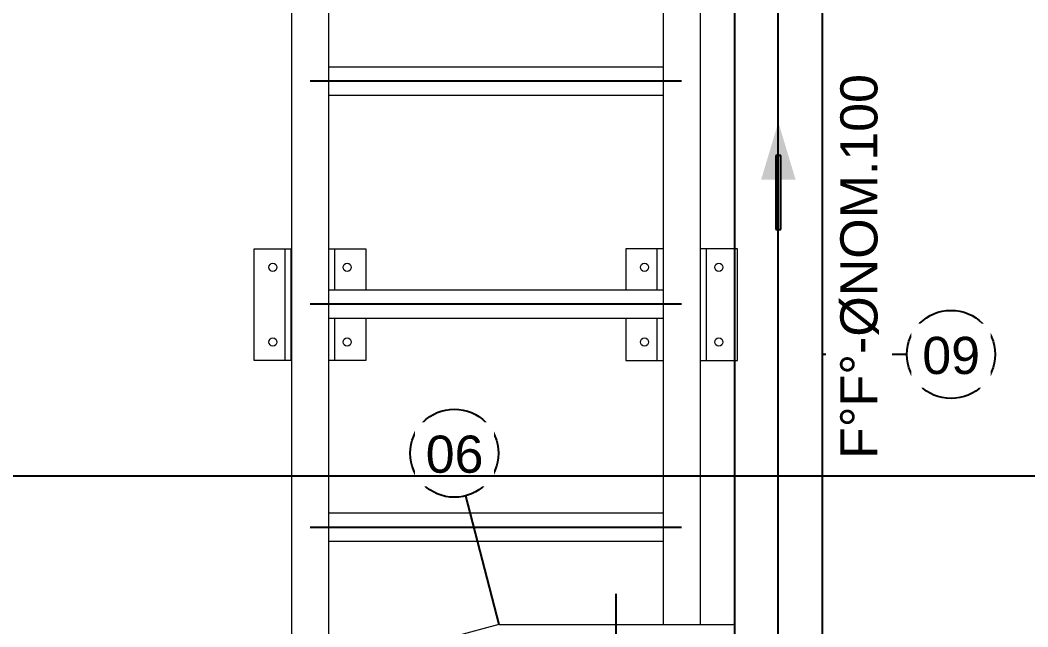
# Model space of a CAD drawing. Extents: x -160 to 364724, y -100 to 7353297.
# Drawn here: x 360236.653 to 360237.48, y 7349088.075 to 7349088.573 of the extents above; entities that cross this region are included whole.
import ezdxf
from ezdxf.enums import TextEntityAlignment as Align

# ---------------------------------------------------------------- set-up
doc = ezdxf.new("R2010")
doc.units = 0
doc.header["$LTSCALE"] = 5
for name, pattern in [('________________', [0]), ('HIDDEN', [0.375, 0.25, -0.125]), ('SGC_DASHDOT', [1, 0.5, -0.25, 0, -0.25])]:
    doc.linetypes.add(name, pattern=pattern)
for name, color, linetype in [('BOLA LM', 1, 'Continuous'), ('BOMBA', 1, 'Continuous'), ('PS_PERFIL_GRADE', 8, 'Continuous'), ('SANC_TEXTO', 2, 'Continuous'), ('SGC-Eixos', 253, 'SGC_DASHDOT'), ('SGC-Tubos (Desenho Bifilar)', 3, 'Continuous')]:
    doc.layers.add(name, color=color, linetype=linetype)
doc.layers.add('ESCADA', color=2, linetype='Continuous', lineweight=20)
doc.styles.add('R-80', font='arial.ttf')

# ---------------------------------------------------------------- blocks, each defined once
blk = doc.blocks.new('A$C06EB255A')
at = {"linetype": 'HIDDEN', "ltscale": 40}
for points in [[(1.605, 0.793), (1.709, 0.551), (5.407, 2.04), (5.303, 2.281)], [(2.517, 2.011), (0, 0), (3.209, 0.293)]]:
    blk.add_hatch(color=256, dxfattribs=at).paths.add_polyline_path(points)
blk.add_lwpolyline([(5.407, 2.04), (1.709, 0.551), (1.605, 0.793), (5.303, 2.281), (5.407, 2.04)], dxfattribs=at)

msp = doc.modelspace()

# ---------------------------------------------------------------- linework, layer by layer
at = {"layer": 'BOLA LM'}
for p, q in [((360237.38101, 7349088.29851), (360237.31145, 7349088.29851)), ((360237.01874, 7349088.1825), (360237.04622, 7349088.07693))]:
    msp.add_line(p, q, dxfattribs=at)
for centre in [(360237.41717, 7349088.29851), (360237.00963, 7349088.2175)]:
    msp.add_circle(centre, 0.03617, dxfattribs=at)
at = {"layer": 'BOMBA', "linetype": '________________', "lineweight": 9}
for p, q in [((360237.04622, 7349088.07693), (360237.00963, 7349088.06713)), ((360237.04622, 7349088.07693), (360237.23829, 7349088.07693)), ((360237.23949, 7349088.07661), (360237.23829, 7349088.07693))]:
    msp.add_line(p, q, dxfattribs=at)
at = {"layer": 'ESCADA'}
for p, q in [((360236.87599, 7349089.4982), (360236.87599, 7349087.65881)), ((360236.90647, 7349089.4982), (360236.90647, 7349087.64975)), ((360237.18087, 7349089.4982), (360237.18087, 7349088.07693)), ((360237.21136, 7349089.4982), (360237.21136, 7349088.07693)), ((360237.18087, 7349088.53415), (360236.90647, 7349088.53415)), ((360237.18087, 7349088.51097), (360236.90647, 7349088.51097)), ((360236.8455, 7349088.38506), (360236.87599, 7349088.38506)), ((360236.8455, 7349088.29359), (360236.8455, 7349088.38506)), ((360236.8708, 7349088.29359), (360236.8708, 7349088.38506)), ((360236.87568, 7349088.29359), (360236.87568, 7349088.38506)), ((360236.90647, 7349088.38506), (360236.93696, 7349088.38506)), ((360236.91166, 7349088.35121), (360236.91166, 7349088.38506)), ((360236.93696, 7349088.38506), (360236.93696, 7349088.35121)), ((360237.18087, 7349088.38506), (360237.15038, 7349088.38506)), ((360237.15038, 7349088.38506), (360237.15038, 7349088.35121)), ((360237.17599, 7349088.35121), (360237.17599, 7349088.38506)), ((360237.24185, 7349088.38506), (360237.21136, 7349088.38506)), ((360237.21167, 7349088.29359), (360237.21167, 7349088.38506)), ((360237.21654, 7349088.29359), (360237.21654, 7349088.38506)), ((360237.24185, 7349088.29359), (360237.24185, 7349088.38506)), ((360237.18087, 7349088.35121), (360236.90647, 7349088.35121)), ((360237.18087, 7349088.32804), (360236.90647, 7349088.32804)), ((360236.91166, 7349088.29359), (360236.91166, 7349088.32804)), ((360236.93696, 7349088.32804), (360236.93696, 7349088.29359)), ((360237.15038, 7349088.32804), (360237.15038, 7349088.29359)), ((360237.17599, 7349088.29359), (360237.17599, 7349088.32804)), ((360236.87599, 7349088.29359), (360236.8455, 7349088.29359)), ((360236.93696, 7349088.29359), (360236.90647, 7349088.29359)), ((360237.15038, 7349088.29359), (360237.18087, 7349088.29359)), ((360237.21136, 7349088.29359), (360237.24185, 7349088.29359)), ((360237.18087, 7349088.16828), (360236.90647, 7349088.16828)), ((360237.18087, 7349088.14511), (360236.90647, 7349088.14511))]:
    msp.add_line(p, q, dxfattribs=at)
for centre in [(360236.86074, 7349088.36997), (360236.92172, 7349088.36997), (360237.16563, 7349088.36997), (360237.22661, 7349088.36997), (360236.86074, 7349088.30868), (360236.92172, 7349088.30868), (360237.16563, 7349088.30868), (360237.22661, 7349088.30868)]:
    msp.add_circle(centre, 0.00335, dxfattribs=at)
at = {"layer": 'SGC-Eixos', "ltscale": 2}
for p, q in [((360237.27539, 7349087.09937), (360237.27539, 7349088.97432)), ((360237.14225, 7349088.10215), (360237.14225, 7349087.2508))]:
    msp.add_line(p, q, dxfattribs=at)
at = {"layer": 'SGC-Eixos'}
for p, q in [((360237.19612, 7349088.52256), (360236.89123, 7349088.52256)), ((360237.19612, 7349088.33963), (360236.89123, 7349088.33963)), ((360237.19612, 7349088.1567), (360236.89123, 7349088.1567))]:
    msp.add_line(p, q, dxfattribs=at)
at = {"layer": 'SGC-Tubos (Desenho Bifilar)'}
for p, q in [((360237.23949, 7349088.85298), (360237.23949, 7349087.96634)), ((360237.31145, 7349088.85298), (360237.31145, 7349087.96634))]:
    msp.add_line(p, q, dxfattribs=at)

# ---------------------------------------------------------------- block references
at = {"ltscale": 0.7, "xscale": -0.01524436582492819, "yscale": 0.01524436582492818, "zscale": 0.007622182912464091, "rotation": 111.9028744596876}
msp.add_blockref('A$C06EB255A', (360237.27549, 7349088.48899), dxfattribs=at)

# ---------------------------------------------------------------- next in the draw order: wipeouts: each hides what was drawn before it
for points in [[(360237.3687, 7349088.20564), (360237.3687, 7349088.53714), (360237.31452, 7349088.53714), (360237.31452, 7349088.20564)], [(360237.38469, 7349088.27128), (360237.44977, 7349088.27128), (360237.44977, 7349088.32376), (360237.38469, 7349088.32376)], [(360236.97722, 7349088.19028), (360237.04222, 7349088.19028), (360237.04222, 7349088.24275), (360236.97722, 7349088.24275)]]:
    msp.add_wipeout(points).dxf.layer = 'SANC_TEXTO'

# ---------------------------------------------------------------- next in the draw order: linework, layer by layer
at = {"layer": 'PS_PERFIL_GRADE', "linetype": 'Continuous'}
msp.add_line((359967.55779, 7349088.19895), (360707.55779, 7349088.19895), dxfattribs=at)

# ---------------------------------------------------------------- next in the draw order: texts
at = {"layer": 'SANC_TEXTO', "style": 'R-80'}
msp.add_text('F°F°-ØNOM.100', height=0.0304887, rotation=90, dxfattribs=at).set_placement((360237.3568, 7349088.21282))
for s, p in [('09', (360237.41728, 7349088.28247)), ('06', (360237.00982, 7349088.20147))]:
    msp.add_text(s, height=0.030489, dxfattribs=at).set_placement(p, align=Align.CENTER)

doc.saveas('drawing.dxf')
